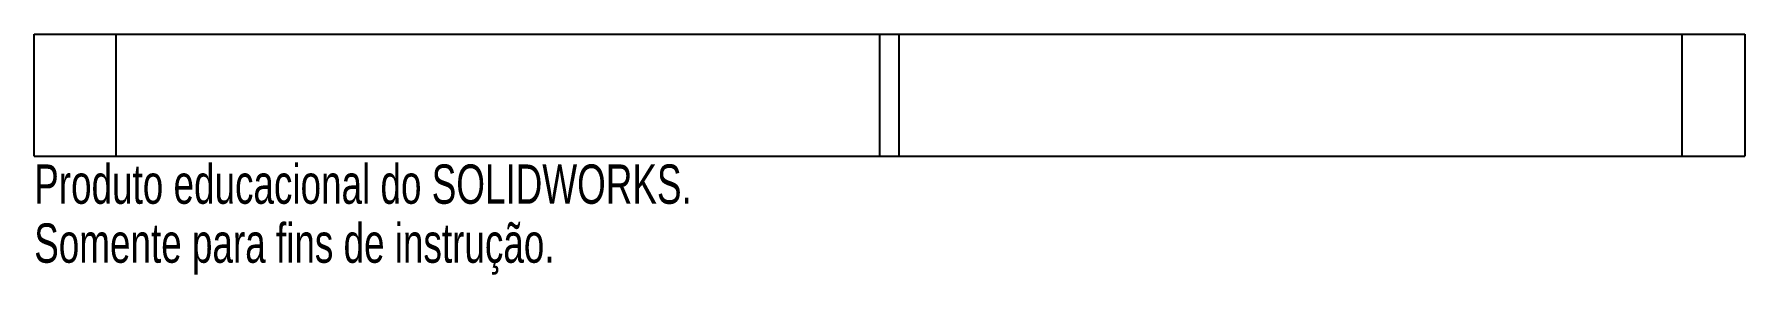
# Paper-space layout '_Frontal' of a CAD drawing. Header units: millimetres. Extents: x 0 to 210, y -15 to 15.
import ezdxf

# ---------------------------------------------------------------- set-up
doc = ezdxf.new("R2010")
doc.units = ezdxf.units.MM
doc.styles.add('SLDTEXTSTYLE0', font='TXT', dxfattribs={"width": 0.7})

psp = doc.layouts.new('_Frontal')

# ---------------------------------------------------------------- linework, layer by layer
at = {"color": 7, "linetype": 'Continuous', "lineweight": 25}
for p, q in [((0, 0), (0, 15)), ((0, 15), (210, 15)), ((10, 15), (10, 0)), ((103.83, 0), (103.83, 15)), ((106.14, 15), (106.14, 0)), ((202.32, 0), (202.32, 15)), ((210, 15), (210, 0)), ((0, 0), (210, 0))]:
    psp.add_line(p, q, dxfattribs=at)

# ---------------------------------------------------------------- texts
at = {"color": 7, "linetype": 'Continuous', "char_height": 4.8336, "attachment_point": 1, "style": 'SLDTEXTSTYLE0'}
for s, insert in [('Produto educacional do SOLIDWORKS.', (0, -1.02)), ('Somente para fins de instrução.', (0, -8.27))]:
    psp.add_mtext(s, dxfattribs=dict(at, insert=insert))

doc.saveas('drawing.dxf')
